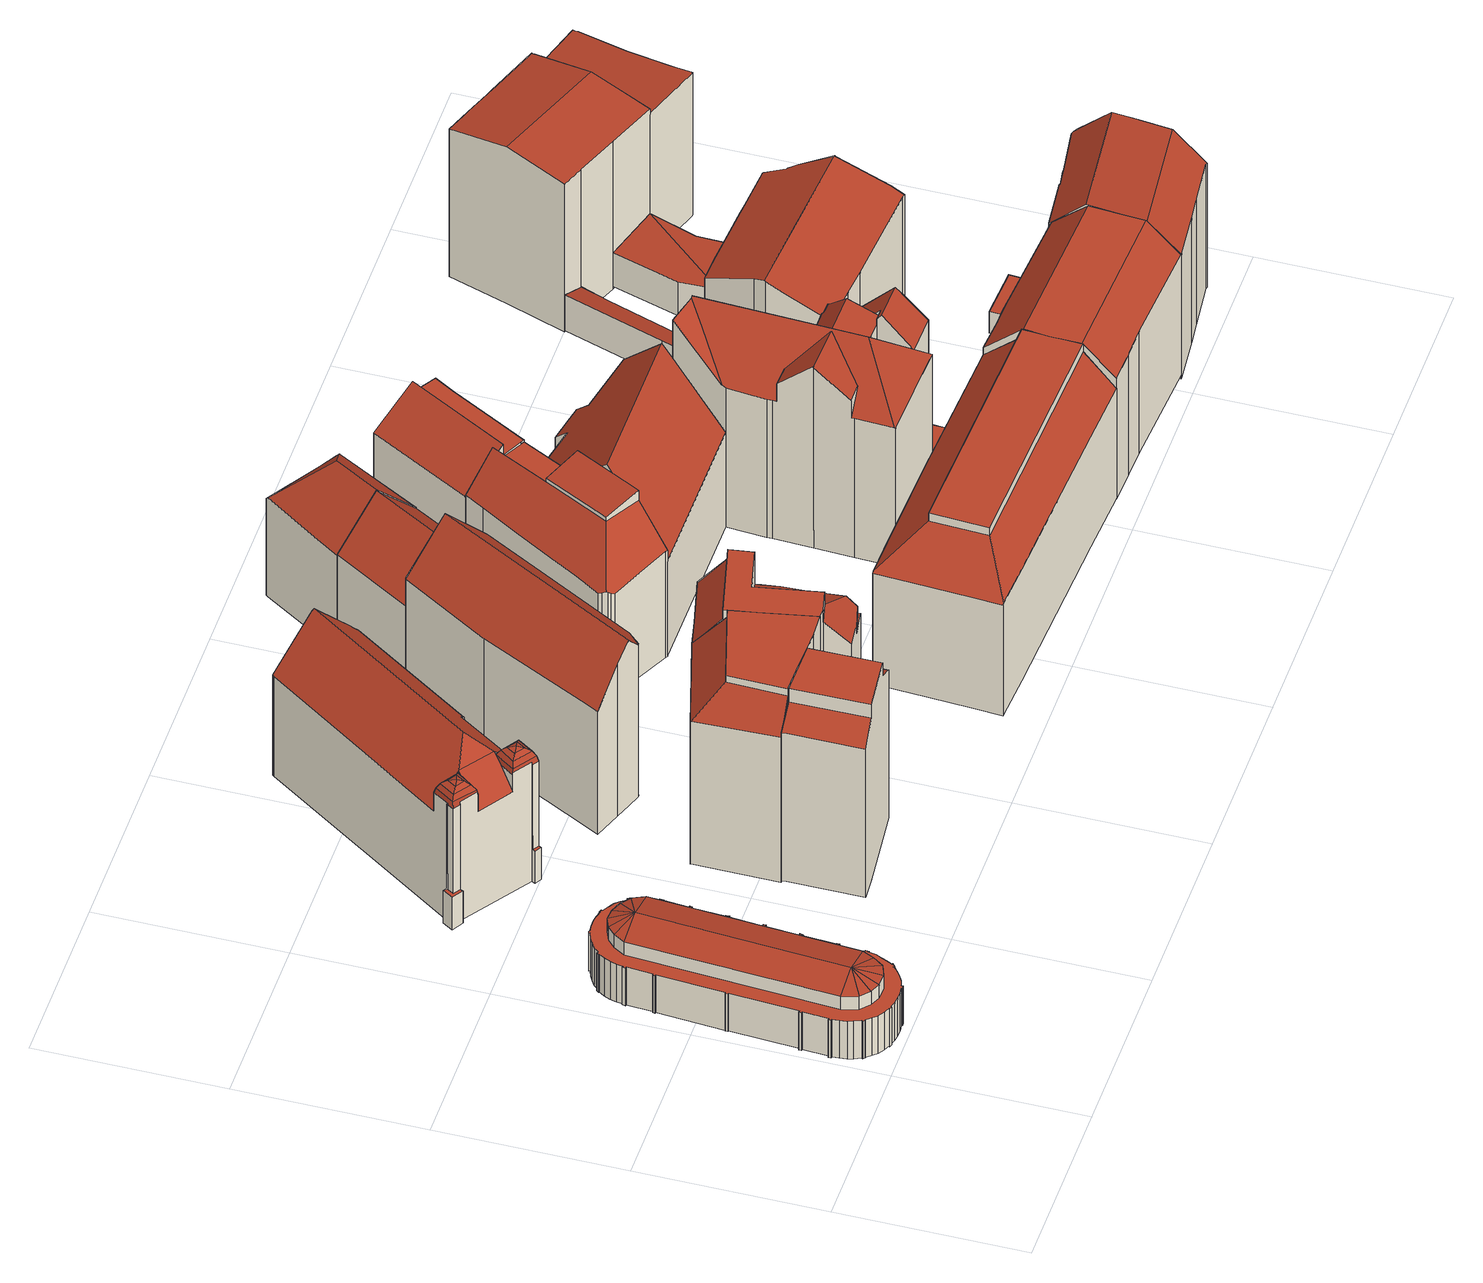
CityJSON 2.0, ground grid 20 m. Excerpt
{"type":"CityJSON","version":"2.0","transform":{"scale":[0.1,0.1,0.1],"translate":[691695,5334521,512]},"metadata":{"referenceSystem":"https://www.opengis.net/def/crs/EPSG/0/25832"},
"CityObjects":{
"building1":{"type":"Building","attributes":{"Gemeindeschluessel":"09162000","HoeheDach":"520.720","HoeheGrund":"513.184","Methode":"2000","NiedrigsteTraufeDesGebaeudes":"518.100","Geometrietyp2DReferenz":"3000","function":"31001_2000","roofType":"3100","measuredHeight":7.54,"storeysAboveGround":1},"geometry":[{"type":"MultiSurface","lod":"2","boundaries":[[[0,1,2]],[[3,4,5,6]],[[7,8,9,10]],[[11,12,13,14]],[[15,16,17]],[[18,19,20,21]],[[22,23,24,25]],[[26,27,28,29]],[[30,31,32,33]],[[34,35,36,37]],[[38,39,40,41]],[[42,43,44,45]],[[46,1,47]],[[41,40,48,49]],[[10,9,50,51]],[[52,53,54,55]],[[56,57,58,59]],[[60,61,62,63]],[[64,65,66,67]],[[55,54,68,69]],[[70,71,72,73]],[[15,74,16]],[[75,76,77,78]],[[59,58,79,80]],[[81,82,83,84]],[[85,86,87,88]],[[89,90,91,92]],[[93,94,95,96]],[[97,98,99,100]],[[101,102,103,104]],[[6,5,105,106]],[[107,108,109,110]],[[111,112,15]],[[113,2,46,114]],[[115,116,117,118]],[[67,66,119,120]],[[118,117,121,122]],[[51,50,123,124]],[[45,44,112,125]],[[88,87,116,115]],[[126,127,128,129]],[[130,131,127,126]],[[132,133,134,135]],[[136,137,138,139]],[[140,111,15,1]],[[141,142,143,144]],[[145,146,1]],[[147,148,149,150]],[[146,151,1]],[[144,143,152,153]],[[106,105,35,34]],[[2,1,46]],[[154,155,156,157]],[[124,123,158,159]],[[160,161,108,107]],[[37,36,31,30]],[[33,32,131,130]],[[162,163,164,165]],[[166,16,74,167]],[[168,111,140,169]],[[135,134,170,171]],[[114,46,47,172]],[[173,174,175,176]],[[15,43,74]],[[104,103,27,26]],[[21,20,76,75]],[[177,0,2,113]],[[29,28,4,3]],[[178,151,146,179]],[[109,180,142,141,181,110]],[[69,68,182,183]],[[184,185,19,18]],[[186,187,86,85]],[[188,189,190,191]],[[192,193,194,195]],[[40,39,196,170,134,133,197,198,199,190,189,83,82,72,71,200,201,149,148,77,76,20,19,185,202,203,121,117,116,87,86,187,204,156,155,205,206,207,138,137,208,209,175,174,210,211,212,213,214,79,58,57,215,216,91,90,13,12,158,123,50,9,8,217,218,182,68,54,53,95,94,219,164,163,194,193,24,23,220,221,62,61,152,143,142,180,109,108,161,128,127,131,32,31,36,35,105,5,4,28,27,103,102,222,119,66,65,223,224,99,98,48],[225,226,166,167,42,45,125,168,169,178,179,227,177,113,114,172]],[[228,220,23,22]],[[229,218,217,230]],[[84,83,189,188]],[[92,91,216,231]],[[183,182,218,229]],[[232,198,197,233]],[[230,217,8,7]],[[234,196,39,38]],[[195,194,163,162]],[[226,17,16,166]],[[235,199,198,232]],[[191,190,199,235]],[[236,200,71,70]],[[237,212,211,238]],[[239,208,137,136]],[[1,15,240,47]],[[233,197,133,132]],[[179,146,145,227]],[[25,24,193,192]],[[241,201,200,236]],[[151,140,1]],[[231,216,215,242]],[[171,170,196,234]],[[100,99,224,243]],[[238,211,210,244]],[[73,72,82,81]],[[15,17,240]],[[245,209,208,239]],[[246,206,205,247]],[[172,47,240,225]],[[80,79,214,248]],[[249,202,185,184]],[[249,250,122,121,203,202]],[[159,158,12,11]],[[251,204,187,186]],[[63,62,221,252]],[[243,224,223,253]],[[247,205,155,154]],[[153,152,61,60]],[[253,223,65,64]],[[157,156,204,251]],[[248,214,213,254]],[[167,74,43,42]],[[242,215,57,56]],[[112,44,15]],[[150,149,201,241]],[[49,48,98,97]],[[165,164,219,255]],[[44,43,15]],[[139,138,207,256]],[[252,221,220,228]],[[227,145,0,177]],[[14,13,90,89]],[[78,77,148,147]],[[255,219,94,93]],[[125,112,111,168]],[[159,11,14,89,92,231,242,56,59,80,248,254,237,238,244,173,176,245,239,136,139,256,246,247,154,157,251,186,85,88,115,118,122,250,249,184,18,21,75,78,147,150,241,236,70,73,81,84,188,191,235,232,233,132,135,171,234,38,41,49,97,100,243,253,64,67,120,257,101,104,26,29,3,6,106,34,37,30,33,130,126,129,160,107,110,181,141,144,153,60,63,252,228,22,25,192,195,162,165,255,93,96,52,55,69,183,229,230,7,10,51,124]],[[256,207,206,246]],[[257,222,102,101]],[[169,140,151,178]],[[225,240,17,226]],[[145,1,0]],[[244,210,174,173]],[[176,175,209,245]],[[53,52,96,95]],[[254,213,212,237]],[[129,128,161,160]],[[120,119,222,257]]],"semantics":{"surfaces":[{"type":"RoofSurface"},{"type":"WallSurface"},{"type":"GroundSurface"}],"values":[0,1,1,1,0,1,1,1,1,1,1,1,0,1,1,1,1,1,1,1,1,0,1,1,1,1,1,1,1,1,1,1,0,1,1,1,1,1,1,1,1,1,1,1,0,1,0,1,0,1,1,0,1,1,1,1,1,1,1,1,1,1,1,0,1,1,1,1,1,1,1,1,1,1,1,0,1,1,1,1,1,1,1,1,1,1,1,1,1,1,1,0,1,1,1,1,0,1,1,1,1,1,0,1,1,1,1,1,1,1,1,1,1,1,1,1,1,1,1,1,0,1,1,1,0,1,1,1,1,1,1,1,2,1,1,1,1,0,1,1,1,1,1,1]}}]},
"building2":{"type":"Building","attributes":{"Gemeindeschluessel":"09162000","HoeheDach":"536.290","HoeheGrund":"513.330","Methode":"2000","NiedrigsteTraufeDesGebaeudes":"532.564","Geometrietyp2DReferenz":"3000","function":"31001_9998","roofType":"1000","measuredHeight":22.96,"storeysAboveGround":6},"geometry":[{"type":"MultiSurface","lod":"2","boundaries":[[[258,259,260,261,262,263,264,265,266,267,268,269]],[[270,271,272,273]],[[274,261,260,259,275,276]],[[276,275,259,258,277,278]],[[279,280,281,282,273,272]],[[264,263,271,270]],[[282,281,283,284,285,286,268,267,266,265,264,270,273]],[[287,288,269,268,286,285]],[[262,261,274,289]],[[285,284,283,281,280,289,274,276,278,287]],[[278,277,258,269,288,287]],[[280,279,272,271,263,262,289]]],"semantics":{"surfaces":[{"type":"WallSurface"},{"type":"RoofSurface"},{"type":"GroundSurface"}],"values":[0,0,1,0,0,0,2,0,0,0,1,1]}}]},
"building3":{"type":"Building","attributes":{"Gemeindeschluessel":"09162000","HoeheDach":"536.220","HoeheGrund":"513.140","Methode":"2000","NiedrigsteTraufeDesGebaeudes":"531.645","Geometrietyp2DReferenz":"3000","function":"31001_9998","roofType":"1000","measuredHeight":23.08},"geometry":[{"type":"MultiSurface","lod":"2","boundaries":[[[290,291,292,293,294,295]],[[296,292,291,297]],[[297,291,290,298]],[[299,300,301,302,303,304,305,306]],[[301,307,308,309,310,302]],[[311,298,290,295,312,299,306]],[[292,296,313,314,309,308,293]],[[312,295,294,307]],[[307,294,293,308]],[[312,307,301,300,299]],[[302,310,309,314,315,303]],[[298,311,306,305,304,303,315,314,313,296,297]]],"semantics":{"surfaces":[{"type":"RoofSurface"},{"type":"WallSurface"},{"type":"GroundSurface"}],"values":[0,1,1,1,0,1,1,1,1,0,1,2]}}]},
"building4":{"type":"Building","attributes":{"Gemeindeschluessel":"09162000","HoeheDach":"531.720","HoeheGrund":"512.950","Methode":"2000","NiedrigsteTraufeDesGebaeudes":"516.160","Geometrietyp2DReferenz":"3000","function":"31001_9998","roofType":"3200","measuredHeight":18.77,"storeysAboveGround":4},"geometry":[{"type":"MultiSurface","lod":"2","boundaries":[[[316,317,318,319]],[[320,321,322,323,324]],[[325,326,327,328]],[[329,330,331,332,333]],[[334,335,336,337,338,339,340]],[[341,342,343,344,345,346]],[[328,327,347]],[[348,349,350]],[[351,352,353]],[[350,349,320,354]],[[355,326,356,357]],[[358,359,355,360]],[[324,323,352,351,361]],[[347,359,358]],[[359,327,326,355]],[[347,327,359]],[[345,344,362]],[[363,364,365,366]],[[367,368,369,370]],[[371,325,360,372]],[[373,343,351,353,374,375,376,377,378,379,380]],[[381,376,375,382]],[[328,347,358]],[[383,378,377,384]],[[369,368,385,381,382]],[[341,386,342]],[[387,388,364,363]],[[335,366,365,389,390,336]],[[391,316,319,392]],[[393,391,392,394]],[[361,343,342]],[[334,340,395,396]],[[397,398,345,362,356,371]],[[372,357,337,336,390,399]],[[360,355,357,372]],[[400,401,402,403,386,341,346,398,397,404]],[[329,333,405,406]],[[407,405,333,332,408]],[[409,395,340,339,410,344,373,380]],[[325,328,358,360]],[[402,318,317,407,408,411,403]],[[362,344,410]],[[357,356,362,410,338,337]],[[349,412,321,320]],[[413,404,397,371,372,399]],[[414,399,390,389]],[[415,379,378,383]],[[416,330,329,406,393,394,401,400,387,363,366,335,334,396,417,415,383,384,418,367,370]],[[387,400,404,413,419,388]],[[343,373,344]],[[419,413,399,414]],[[415,417,409,380,379]],[[388,419,414,389,365,364]],[[345,398,346]],[[371,356,326,325]],[[348,412,349]],[[339,338,410]],[[420,421,350,354]],[[408,332,331,322,321,420]],[[416,370,369,382,375,374]],[[418,385,368,367]],[[354,320,324,411]],[[401,394,392,319,318,402]],[[351,343,361]],[[393,406,405,407,317,316,391]],[[409,417,396,395]],[[353,352,323,322,331,330,416,374]],[[418,384,377,376,381,385]],[[403,411,324,361,342,386]],[[421,412,348]],[[408,420,354,411]],[[420,321,412,421]],[[421,348,350]]],"semantics":{"surfaces":[{"type":"WallSurface"},{"type":"RoofSurface"},{"type":"GroundSurface"}],"values":[0,1,1,0,0,1,1,1,0,1,1,1,1,1,1,1,0,0,0,1,1,0,1,0,1,0,0,0,1,0,0,0,1,1,1,0,0,1,1,1,1,0,1,1,1,0,0,2,0,1,0,0,1,0,1,1,0,1,1,0,0,1,0,0,0,0,0,0,1,1,1,1,1]}}]},
"building5":{"type":"Building","attributes":{"Gemeindeschluessel":"09162000","HoeheDach":"536.220","HoeheGrund":"513.120","Methode":"2000","NiedrigsteTraufeDesGebaeudes":"531.150","Geometrietyp2DReferenz":"3000","function":"31001_9998","roofType":"1000","measuredHeight":23.1,"storeysAboveGround":5},"geometry":[{"type":"MultiSurface","lod":"2","boundaries":[[[422,423,296,292,424,425,426,427,314]],[[428,429,430,431,432,433,434,435]],[[436,437,438,439]],[[440,434,433,441,442,443,444,445,446,447]],[[437,436,448,449,450,451,452,453,431,430,429]],[[428,454,455,456]],[[457,458,445,444]],[[459,460,461,449,448,439,438,462,463]],[[426,425,447,446]],[[297,291,292,296]],[[448,436,439]],[[464,432,431,453]],[[441,433,432,464]],[[463,462,438,437,429,428,456]],[[424,292,291,455,454,465,440,447,425]],[[434,440,465,435]],[[459,463,456,466]],[[435,465,454,428]],[[426,446,445,458,427]],[[466,456,455,291,297]],[[453,452,451,450,449,461,460,459,466,297,296,423,422,314,457,444,443,442,441,464]],[[314,427,458,457]]],"semantics":{"surfaces":[{"type":"WallSurface"},{"type":"RoofSurface"},{"type":"GroundSurface"}],"values":[0,1,0,0,0,0,0,0,0,0,1,0,0,1,1,0,0,0,1,0,2,0]}}]},
"building6":{"type":"Building","attributes":{"Gemeindeschluessel":"09162000","HoeheDach":"534.525","HoeheGrund":"512.910","Methode":"2000","NiedrigsteTraufeDesGebaeudes":"528.568","Geometrietyp2DReferenz":"3000","function":"31001_9998","roofType":"3100","measuredHeight":21.61,"storeysAboveGround":4},"geometry":[{"type":"MultiSurface","lod":"2","boundaries":[[[467,468,469,470,471,472]],[[473,474,475,476,477,472,471,470,478,479,480]],[[476,475,481,482,483,477]],[[481,484,485,486,487,488,482]],[[480,486,485,473]],[[475,474,473,485,484,481]],[[483,482,488,487,489,490,469,468,467]],[[470,469,490,478]],[[490,489,478]],[[477,483,467,472]],[[487,486,480,479,478,489]]],"semantics":{"surfaces":[{"type":"WallSurface"},{"type":"GroundSurface"},{"type":"RoofSurface"}],"values":[0,1,0,2,0,0,2,0,0,0,0]}}]},
"building7":{"type":"Building","attributes":{"Gemeindeschluessel":"09162000","HoeheDach":"530.813","HoeheGrund":"512.930","Methode":"1000","NiedrigsteTraufeDesGebaeudes":"525.366","Geometrietyp2DReferenz":"3000","function":"31001_9998","roofType":"3100","measuredHeight":17.88,"storeysAboveGround":4},"geometry":[{"type":"MultiSurface","lod":"2","boundaries":[[[491,492,493,494,495]],[[494,493,492,496,497,498,499,500]],[[495,494,500,501]],[[478,501,500,499]],[[480,496,492,491]],[[502,480,491,495,501,478]],[[480,502,478,499,498,497,496]]],"semantics":{"surfaces":[{"type":"RoofSurface"},{"type":"WallSurface"},{"type":"GroundSurface"}],"values":[0,1,0,1,1,1,2]}}]},
"building8":{"type":"Building","attributes":{"Gemeindeschluessel":"09162000","HoeheDach":"532.061","HoeheGrund":"512.910","Methode":"2000","NiedrigsteTraufeDesGebaeudes":"526.248","Geometrietyp2DReferenz":"3000","function":"31001_9998","roofType":"2100","measuredHeight":19.15,"storeysAboveGround":4},"geometry":[{"type":"MultiSurface","lod":"2","boundaries":[[[503,504,505,506,507,508,509,510,511,512]],[[513,514,515,516]],[[517,518,519,520,521,522,504,503,523]],[[524,508,507,525]],[[526,527,528,529,530,531,532,533,534,535,536,537,538,524,525,539,513,516]],[[504,540,541,505]],[[511,510,509,508,524,538,537,536]],[[528,521,520,529]],[[542,543,541,540]],[[535,512,511,536]],[[544,506,505,545]],[[522,542,540,504]],[[534,533,523,503,512,535]],[[522,521,528,527,526,516,515,546,543,542]],[[506,544,514,513,539,525,507]],[[546,515,514,544,545]],[[530,529,520,519,518,531]],[[531,518,517,532]],[[532,517,523,533]],[[545,505,541,543,546]]],"semantics":{"surfaces":[{"type":"RoofSurface"},{"type":"WallSurface"},{"type":"GroundSurface"}],"values":[0,1,0,1,2,1,1,1,0,1,1,1,1,1,1,0,1,1,1,1]}}]},
"building9":{"type":"Building","attributes":{"Gemeindeschluessel":"09162000","HoeheDach":"530.753","HoeheGrund":"512.900","Methode":"1000","NiedrigsteTraufeDesGebaeudes":"525.254","Geometrietyp2DReferenz":"3000","function":"31001_9998","roofType":"3200","measuredHeight":17.85,"storeysAboveGround":4},"geometry":[{"type":"MultiSurface","lod":"2","boundaries":[[[547,548,549,550,551,552,553,499]],[[554,555,556,557,558,559,550,549]],[[559,558,560,561,551,550]],[[562,496,563,564,499,553,552,551,561,560,565]],[[496,562,565,557,556,555,566]],[[564,563,496,566,567,568,547,499]],[[560,558,557,565]],[[566,555,554,567]],[[568,567,554,549,548,547]]],"semantics":{"surfaces":[{"type":"WallSurface"},{"type":"RoofSurface"},{"type":"GroundSurface"}],"values":[0,1,0,2,0,0,0,1,1]}}]},
"building10":{"type":"Building","attributes":{"Gemeindeschluessel":"09162000","HoeheDach":"532.600","HoeheGrund":"513.630","Methode":"2000","NiedrigsteTraufeDesGebaeudes":"527.893","Geometrietyp2DReferenz":"3000","function":"31001_9998","roofType":"1000","measuredHeight":18.97,"storeysAboveGround":4},"geometry":[{"type":"MultiSurface","lod":"2","boundaries":[[[569,570,571,572,573,574,575,576]],[[577,578,579,580]],[[581,582,578,577]],[[582,583,584,579,578]],[[585,577,580,586,572,571,570,569]],[[587,588,589,590,591,592,593,594,576,575,574,573,595,596,597,598]],[[599,600,601,602,581,577,585]],[[588,587,598,603,604,584,583]],[[581,602,601,591,590,589,588,583,582]],[[594,593,592,591,601,600,599,585,569,576]],[[580,604,603,605,606,586]],[[586,606,605,597,596,595,573,572]],[[597,605,603,598]],[[580,579,584,604]]],"semantics":{"surfaces":[{"type":"WallSurface"},{"type":"RoofSurface"},{"type":"GroundSurface"}],"values":[0,0,0,1,1,2,1,0,0,0,1,0,0,0]}}]},
"building11":{"type":"Building","attributes":{"Gemeindeschluessel":"09162000","HoeheDach":"532.752","HoeheGrund":"513.000","Methode":"2000","NiedrigsteTraufeDesGebaeudes":"522.465","Geometrietyp2DReferenz":"3000","function":"31001_9998","roofType":"3100","measuredHeight":19.75,"storeysAboveGround":4},"geometry":[{"type":"MultiSurface","lod":"2","boundaries":[[[607,608,609,610,611]],[[608,612,613,614,615,609]],[[612,608,607,616]],[[617,618,619,620,621,622]],[[623,624,625,626]],[[618,627,628,629,630,619]],[[613,612,616,631,632,633,621,620,619,630,629,623,626,634,635,614]],[[609,615,636,637,625,624,628,627,618,617,622,638,610]],[[635,636,615,614]],[[629,628,624,623]],[[611,610,638,622,621,633,632,631]],[[616,607,611,631]],[[635,634,626,625,637,636]]],"semantics":{"surfaces":[{"type":"RoofSurface"},{"type":"WallSurface"},{"type":"GroundSurface"}],"values":[0,1,1,1,1,1,2,0,1,1,1,1,1]}}]},
"building12":{"type":"Building","attributes":{"Gemeindeschluessel":"09162000","HoeheDach":"530.270","HoeheGrund":"512.860","Methode":"2000","NiedrigsteTraufeDesGebaeudes":"526.706","Geometrietyp2DReferenz":"3000","function":"31001_9998","roofType":"2100","measuredHeight":17.41,"storeysAboveGround":4},"geometry":[{"type":"MultiSurface","lod":"2","boundaries":[[[639,640,516,513,641,525,642,643,644,645]],[[646,647,648,649,650]],[[516,651,652,513]],[[650,649,648,643,642,525]],[[640,653,651,516]],[[641,513,652,654,646,650,525]],[[639,655,653,640]],[[645,656,655,639]],[[652,651,653,655,656,657,654]],[[657,647,646,654]],[[647,657,656,645,644,643,648]]],"semantics":{"surfaces":[{"type":"GroundSurface"},{"type":"RoofSurface"},{"type":"WallSurface"}],"values":[0,1,2,2,2,2,2,2,1,2,2]}}]},
"building13":{"type":"Building","attributes":{"Gemeindeschluessel":"09162000","HoeheDach":"515.290","HoeheGrund":"513.038","Methode":"2000","NiedrigsteTraufeDesGebaeudes":"515.290","Geometrietyp2DReferenz":"3000","function":"31001_9998","roofType":"1000","measuredHeight":2.25},"geometry":[{"type":"MultiSurface","lod":"2","boundaries":[[[658,659,660,661]],[[621,662,659,658]],[[663,664,665,666,667,660,659,662]],[[661,660,667,668]],[[629,664,663,619]],[[668,667,666,669]],[[669,666,665,623]],[[621,658,661,668,669,623,629,619]],[[619,663,662,621]],[[623,665,664,629]]],"semantics":{"surfaces":[{"type":"WallSurface"},{"type":"RoofSurface"},{"type":"GroundSurface"}],"values":[0,0,1,0,0,0,0,2,0,0]}}]},
"building14":{"type":"Building","attributes":{"Gemeindeschluessel":"09162000","HoeheDach":"536.750","HoeheGrund":"513.020","Methode":"2000","NiedrigsteTraufeDesGebaeudes":"517.470","Geometrietyp2DReferenz":"3000","function":"31001_9998","roofType":"3200","measuredHeight":23.73,"storeysAboveGround":5},"geometry":[{"type":"MultiSurface","lod":"2","boundaries":[[[670,671,672,673,674,675,676,677,678,616,612,679,680,681,682,683,684,685,686]],[[676,675,687,688,689,690,691]],[[681,692,693,682]],[[672,671,670,694,695,696,697]],[[670,686,698,699,694]],[[700,701,702,703,704]],[[703,705,706]],[[707,708,709,710,702]],[[707,701,700,711,712,693,692,713,714,715,716,717,718,708]],[[717,716,719,720]],[[677,676,691,721,722,723]],[[709,699,698,724,706,705,710]],[[700,704,725,726,727,728,711]],[[729,730,731]],[[679,714,713,680]],[[612,616,732,731,730]],[[733,697,696,734,735]],[[715,729,731,732,736,723,722,737,738,739,688,687,719,716]],[[739,689,688]],[[675,674,720,719,687]],[[680,713,692,681]],[[696,695,708,734]],[[672,697,733,673]],[[674,673,733,735,718,717,720]],[[679,612,730,729,715,714]],[[738,690,689,739]],[[707,702,701]],[[711,728,712]],[[703,706,740,741,725,704]],[[683,727,726,684]],[[678,736,732,616]],[[686,685,741,740,724,698]],[[694,699,709,708,695]],[[734,708,718,735]],[[677,723,736,678]],[[722,721,737]],[[738,737,721,691,690]],[[702,710,705,703]],[[724,740,706]],[[685,684,726,725,741]],[[683,682,693,712,728,727]]],"semantics":{"surfaces":[{"type":"GroundSurface"},{"type":"WallSurface"},{"type":"RoofSurface"}],"values":[0,1,1,1,1,2,1,1,2,2,1,2,2,2,1,1,2,2,1,1,1,1,1,1,1,2,1,1,2,1,1,1,2,1,1,1,2,1,1,1,1]}}]},
"building15":{"type":"Building","attributes":{"Gemeindeschluessel":"09162000","HoeheDach":"522.760","HoeheGrund":"513.060","Methode":"1000","NiedrigsteTraufeDesGebaeudes":"514.875","Geometrietyp2DReferenz":"3000","function":"31001_2000","roofType":"1000","measuredHeight":9.7},"geometry":[{"type":"MultiSurface","lod":"2","boundaries":[[[742,743,744,745]],[[746,747,748,749]],[[750,751,752,753,754]],[[755,756,757,758,759,751,750]],[[751,759,760,752]],[[761,762,746,749,763,764,760,759,758,757,765,766]],[[755,750,754]],[[767,745,744,768]],[[749,748,754,763]],[[743,766,765,757,756,768,744]],[[766,743,742,761]],[[762,761,742,745,767,747,746]],[[748,747,767,768,756,755,754]],[[754,753,752,760,764,763]]],"semantics":{"surfaces":[{"type":"RoofSurface"},{"type":"WallSurface"},{"type":"GroundSurface"}],"values":[0,1,0,1,1,2,1,1,1,1,1,1,0,1]}}]},
"building16":{"type":"Building","attributes":{"Gemeindeschluessel":"09162000","HoeheDach":"532.700","HoeheGrund":"513.480","Methode":"2000","NiedrigsteTraufeDesGebaeudes":"529.068","Geometrietyp2DReferenz":"3000","function":"31001_9998","roofType":"9999","measuredHeight":19.22,"storeysAboveGround":4},"geometry":[{"type":"MultiSurface","lod":"2","boundaries":[[[769,770,771,772,773,774]],[[771,775,776,777,778,779,780,772]],[[781,782,783,784]],[[774,773,583,785,786,787]],[[775,771,770,788]],[[789,790,779,778]],[[788,770,769,791]],[[772,780,792,583,773]],[[583,792,793,782,781,794,795,785]],[[780,779,790,796,783,782,793,792]],[[777,776,775,788,791,787,786,785,795,794,781,784,797,789,778]],[[796,790,789,797,784,783]],[[791,769,774,787]]],"semantics":{"surfaces":[{"type":"RoofSurface"},{"type":"WallSurface"},{"type":"GroundSurface"}],"values":[0,1,1,1,1,1,1,0,1,0,2,1,1]}}]},
"building17":{"type":"Building","attributes":{"Gemeindeschluessel":"09162000","HoeheDach":"531.786","HoeheGrund":"512.900","Methode":"1000","NiedrigsteTraufeDesGebaeudes":"528.248","Geometrietyp2DReferenz":"3000","function":"31001_9998","roofType":"3100","measuredHeight":18.89},"geometry":[{"type":"MultiSurface","lod":"2","boundaries":[[[798,799,800,801,802,803,804,805]],[[800,799,806,807]],[[805,804,808,809,810,811,812,813,814,815,816,817,818,819]],[[807,820,821,822,823,824,825,826,827,828,829,830,831,832,833,834,835,836,837,838,803,802,801,800]],[[836,810,809,837]],[[829,817,816,830]],[[813,812,834,833,832,814]],[[839,819,818,828,827,826]],[[840,841,842,843,806,799,798,805,819,839,844,845]],[[828,818,817,829]],[[838,808,804,803]],[[820,843,842,821]],[[836,835,834,812,811,810]],[[815,814,832,831,830,816]],[[845,844,839,826,825,824]],[[837,809,808,838]],[[821,842,841,822]],[[823,822,841,840,845,824]],[[807,806,843,820]]],"semantics":{"surfaces":[{"type":"WallSurface"},{"type":"RoofSurface"},{"type":"GroundSurface"}],"values":[0,0,1,2,0,0,0,0,1,0,0,0,0,0,0,0,0,0,0]}}]},
"building18":{"type":"Building","attributes":{"Gemeindeschluessel":"09162000","HoeheDach":"517.546","HoeheGrund":"512.860","Methode":"1000","NiedrigsteTraufeDesGebaeudes":"516.559","Geometrietyp2DReferenz":"3000","function":"31001_2000","roofType":"2100","measuredHeight":4.69},"geometry":[{"type":"MultiSurface","lod":"2","boundaries":[[[846,847,848,849,850,851]],[[852,830,829,853,850,849,848]],[[829,854,855,853]],[[853,855,851,850]],[[856,857,847,846,851,855,854]],[[830,852,848,847,857,856]],[[830,856,854,829]]],"semantics":{"surfaces":[{"type":"WallSurface"},{"type":"GroundSurface"},{"type":"RoofSurface"}],"values":[0,1,0,0,2,0,0]}}]},
"building19":{"type":"Building","attributes":{"Gemeindeschluessel":"09162000","HoeheDach":"532.780","HoeheGrund":"513.030","Methode":"2000","NiedrigsteTraufeDesGebaeudes":"515.808","Geometrietyp2DReferenz":"3000","function":"31001_9998","roofType":"1000","measuredHeight":19.75,"storeysAboveGround":5},"geometry":[{"type":"MultiSurface","lod":"2","boundaries":[[[858,859,860,861]],[[862,863,864,865]],[[866,867,861,860,868,869,870]],[[771,871,872,779,873,874,875,876]],[[877,878,771,876]],[[879,880,865,864,881,882]],[[870,883,884,885,886,866]],[[878,887,888,889,890,891,871,771]],[[892,882,881,864,863,884,883,870,869,893,779,872]],[[779,893,894,859,858,895,873]],[[868,860,859,894]],[[890,896,897,898,899,891]],[[900,888,887,901]],[[891,899,892,872,871]],[[894,893,869,868]],[[896,890,889,902]],[[898,903,879,882,892,899]],[[901,887,878,877]],[[902,889,888,900]],[[885,884,863,862]],[[880,879,903,898,897,896,902,900,901,877,876,875,874,873,895,858,861,867,866,886,885,862,865]]],"semantics":{"surfaces":[{"type":"WallSurface"},{"type":"RoofSurface"},{"type":"GroundSurface"}],"values":[0,0,0,0,0,0,0,1,1,0,1,0,0,1,0,0,0,0,0,0,2]}}]},
"building20":{"type":"Building","attributes":{"Gemeindeschluessel":"09162000","HoeheDach":"518.281","HoeheGrund":"512.970","Methode":"1000","NiedrigsteTraufeDesGebaeudes":"517.385","Geometrietyp2DReferenz":"3000","function":"31001_2000","roofType":"1000","measuredHeight":5.31},"geometry":[{"type":"MultiSurface","lod":"2","boundaries":[[[904,905,906,907]],[[908,909,905,904,910,911]],[[912,913,908,911]],[[914,915,913,912]],[[914,916,917,915]],[[913,915,917,909,908]],[[914,912,911,910,904,907,916]],[[917,906,905,909]],[[907,906,917,916]]],"semantics":{"surfaces":[{"type":"WallSurface"},{"type":"RoofSurface"},{"type":"GroundSurface"}],"values":[0,0,0,0,0,1,2,1,0]}}]},
"building21":{"type":"Building","attributes":{"Gemeindeschluessel":"09162000","HoeheDach":"533.120","HoeheGrund":"512.730","Methode":"1000","NiedrigsteTraufeDesGebaeudes":"531.858","Geometrietyp2DReferenz":"3000","function":"31001_9998","roofType":"3100","measuredHeight":20.39},"geometry":[{"type":"MultiSurface","lod":"2","boundaries":[[[918,919,920,921]],[[922,923,924,925]],[[926,927,919,918,928,929]],[[925,924,930,931]],[[932,933,934,935]],[[936,932,935,937,922,925,931,929,928,918,921,938,939,940,941]],[[940,942,943,941]],[[921,920,944,938]],[[932,936,941,943,945,933]],[[930,924,923,946,927,926]],[[946,934,933,945,943,942,947,944,920,919,927]],[[922,937,935,934,946,923]],[[931,930,926,929]],[[947,942,940,939,938,944]]],"semantics":{"surfaces":[{"type":"WallSurface"},{"type":"GroundSurface"},{"type":"RoofSurface"}],"values":[0,0,0,0,0,1,0,0,0,2,2,0,0,0]}}]},
"building22":{"type":"Building","attributes":{"Gemeindeschluessel":"09162000","HoeheDach":"531.347","HoeheGrund":"512.670","Methode":"1000","NiedrigsteTraufeDesGebaeudes":"529.888","Geometrietyp2DReferenz":"3000","function":"31001_9998","roofType":"1000","measuredHeight":18.68},"geometry":[{"type":"MultiSurface","lod":"2","boundaries":[[[948,949,950,951,952,953,954,922,935,932,955,956]],[[957,958,956,955,932,959]],[[960,961,962,963,964,965,966,958,957,959,967,968]],[[949,965,964,950]],[[950,964,963,951]],[[949,948,956,958,966,965]],[[922,968,967,935]],[[953,952,951,963,962,961]],[[935,967,959,932]],[[954,953,961,960,968,922]]],"semantics":{"surfaces":[{"type":"GroundSurface"},{"type":"WallSurface"},{"type":"RoofSurface"}],"values":[0,1,2,1,1,1,1,1,1,1]}}]}
},
"vertices":[
[46,26,78],[53,56,87],[35,31,78],[15,243,12],[15,243,61],[16,243,61],[16,243,12],[116,281,12],[116,281,61],[118,274,61],[118,274,12],[118,264,12],[118,264,61],[116,237,61],[116,237,12],[67,276,87],[50,297,78],[41,289,78],[75,13,12],[75,13,61],[69,11,61],[69,11,12],[64,319,12],[64,319,61],[71,319,61],[71,319,12],[16,240,12],[16,240,61],[14,240,61],[14,240,12],[18,273,12],[18,273,61],[19,280,61],[19,280,12],[16,270,12],[16,270,61],[17,274,61],[17,274,12],[5,54,12],[5,54,61],[4,61,61],[4,61,12],[73,301,61],[73,301,78],[85,296,78],[85,296,61],[25,40,78],[20,57,78],[3,61,61],[3,61,12],[118,267,61],[118,267,12],[105,302,12],[105,302,61],[109,296,61],[109,296,12],[115,200,12],[115,200,61],[115,196,61],[115,196,12],[54,317,12],[54,317,61],[53,318,61],[53,318,12],[5,94,12],[5,94,61],[7,94,61],[7,94,12],[111,297,61],[111,297,12],[38,12,12],[38,12,61],[37,11,61],[37,11,12],[61,302,78],[69,9,12],[69,9,61],[66,9,61],[66,9,12],[114,196,61],[114,196,12],[34,12,12],[34,12,61],[35,13,61],[35,13,12],[98,34,12],[98,34,61],[95,28,61],[95,28,12],[118,237,12],[118,237,61],[117,234,61],[117,234,12],[94,311,12],[94,311,61],[100,307,61],[100,307,12],[3,64,12],[3,64,61],[5,64,61],[5,64,12],[10,169,12],[10,169,61],[11,169,61],[11,169,12],[18,270,61],[18,270,12],[29,303,12],[29,303,61],[30,302,61],[30,302,12],[101,275,78],[95,288,78],[35,31,61],[25,40,61],[96,28,12],[96,28,61],[93,25,61],[93,25,12],[11,166,61],[11,166,12],[92,26,61],[92,26,12],[119,267,61],[119,267,12],[95,288,61],[24,294,12],[24,294,61],[28,300,61],[28,300,12],[21,287,12],[21,287,61],[10,32,12],[10,32,61],[11,33,61],[11,33,12],[108,87,12],[108,87,61],[108,84,61],[108,84,12],[87,55,78],[35,307,12],[35,307,61],[41,311,61],[41,311,12],[60,26,78],[73,31,78],[65,10,12],[65,10,61],[58,9,61],[58,9,12],[81,42,78],[47,314,61],[47,314,12],[106,54,12],[106,54,61],[105,55,61],[105,55,12],[119,263,61],[119,263,12],[27,300,12],[27,300,61],[85,317,12],[85,317,61],[88,316,61],[88,316,12],[50,297,61],[61,302,61],[101,275,61],[87,55,61],[8,40,61],[8,40,12],[20,57,61],[111,125,12],[111,125,61],[110,121,61],[110,121,12],[46,26,61],[81,42,61],[73,31,61],[31,302,61],[31,302,12],[112,295,61],[112,295,12],[82,17,12],[82,17,61],[101,41,12],[101,41,61],[28,16,12],[28,16,61],[22,20,61],[22,20,12],[78,318,12],[78,318,61],[85,316,61],[85,316,12],[6,46,61],[12,30,61],[13,30,61],[17,25,61],[44,10,61],[51,9,61],[87,21,61],[91,24,61],[104,47,61],[106,58,61],[105,58,61],[106,84,61],[107,87,61],[109,122,61],[109,125,61],[111,159,61],[113,159,61],[113,162,61],[111,162,61],[114,200,61],[116,234,61],[114,288,61],[111,294,61],[87,315,61],[57,318,61],[56,319,61],[10,166,61],[5,91,61],[6,91,61],[34,277,61],[41,289,61],[60,26,61],[57,318,12],[111,294,12],[114,288,12],[116,234,12],[13,30,12],[12,30,12],[6,46,12],[17,25,12],[44,10,12],[113,159,12],[111,159,12],[107,87,12],[34,277,78],[51,9,12],[114,200,12],[6,91,12],[109,125,12],[109,122,12],[105,58,12],[106,58,12],[111,162,12],[87,21,12],[91,24,12],[104,47,12],[56,319,12],[5,91,12],[113,162,12],[87,315,12],[106,84,12],[10,166,12],
[250,178,225],[250,178,243],[276,178,243],[309,177,243],[309,177,225],[330,177,212],[330,177,13],[309,177,13],[276,178,13],[250,178,13],[226,178,13],[226,178,206],[333,135,13],[333,135,210],[339,135,206],[339,135,13],[310,102,243],[250,175,243],[251,96,243],[250,175,225],[251,96,225],[340,123,206],[340,105,206],[340,105,13],[340,123,13],[310,102,13],[251,96,13],[227,94,13],[227,173,13],[227,94,206],[227,173,206],[310,102,225],
[330,177,242],[356,178,242],[344,238,242],[339,266,242],[251,241,242],[250,178,242],[344,238,11],[356,178,11],[330,177,11],[226,178,200],[226,234,198],[226,268,197],[226,269,196],[226,269,11],[226,268,11],[226,234,11],[226,178,11],[251,241,233],[339,266,233],[332,299,196],[251,276,196],[250,178,11],[250,178,233],[339,266,11],[332,299,11],[251,276,11],
[166,402,52],[166,402,162],[160,406,162],[160,406,52],[158,437,175],[176,425,175],[179,425,170],[180,426,169],[157,442,169],[103,450,175],[115,467,175],[108,466,179],[102,457,179],[171,409,10],[170,410,10],[170,410,170],[170,410,169],[171,409,163],[230,685,10],[84,468,10],[84,468,163],[95,485,163],[95,485,162],[95,485,139],[230,685,140],[141,420,140],[151,435,162],[156,443,173],[121,468,173],[115,460,162],[105,444,140],[100,464,181],[161,423,181],[159,431,179],[153,422,179],[165,437,162],[180,427,162],[180,427,141],[146,421,175],[96,479,175],[119,467,169],[95,483,169],[92,463,179],[98,472,179],[85,462,175],[156,443,162],[121,468,162],[73,460,10],[73,460,52],[80,471,52],[80,471,10],[257,480,10],[257,480,42],[255,478,42],[255,478,10],[104,445,169],[81,462,169],[149,472,197],[225,498,143],[229,495,139],[317,627,139],[311,631,147],[313,633,146],[277,656,193],[274,658,197],[317,627,42],[229,495,42],[313,633,10],[311,631,10],[336,614,42],[141,420,162],[85,453,10],[85,453,52],[84,469,52],[84,469,162],[165,399,52],[158,403,52],[165,399,10],[158,403,10],[232,687,140],[232,687,10],[105,445,165],[105,444,162],[79,461,162],[87,457,10],[160,407,10],[160,407,165],[141,420,165],[87,457,165],[167,403,163],[167,403,10],[166,402,163],[166,404,169],[273,660,195],[112,473,162],[142,420,169],[169,424,179],[86,456,162],[79,461,52],[277,656,10],[225,498,10],[273,660,10],[336,614,10],[86,456,52],[165,408,175],[163,415,179],
[338,270,11],[343,245,11],[343,245,242],[338,270,242],[338,270,230],[332,299,195],[390,184,226],[425,173,209],[426,193,206],[426,200,205],[429,240,200],[426,258,200],[425,264,200],[377,253,226],[424,161,191],[424,161,199],[396,154,199],[396,154,191],[425,264,242],[426,258,11],[425,264,11],[421,290,11],[417,319,11],[417,319,195],[421,290,230],[421,290,242],[424,158,191],[424,158,11],[424,161,11],[425,173,11],[426,193,11],[426,200,11],[390,184,242],[366,178,242],[366,178,226],[363,306,11],[363,306,194],[370,151,11],[394,154,11],[396,154,11],[394,154,199],[370,151,201],[429,240,11],[377,253,242],[366,178,11],
[242,366,169],[249,379,169],[312,500,166],[312,500,9],[249,379,9],[242,366,9],[360,370,9],[305,344,9],[304,344,9],[289,349,9],[273,355,9],[368,595,9],[409,568,9],[454,540,9],[304,344,207],[289,349,225],[273,355,207],[305,344,207],[360,370,166],[454,540,166],[409,568,225],[291,353,225],[368,595,170],[368,595,169],
[454,540,134],[502,625,134],[479,640,163],[459,652,188],[411,567,188],[502,625,9],[479,640,9],[459,652,9],[417,678,9],[417,678,135],[368,595,134],[411,567,9],
[428,413,147],[481,429,188],[517,500,188],[549,563,188],[517,580,150],[506,560,149],[483,519,147],[444,448,144],[428,421,143],[428,417,145],[583,545,9],[583,545,167],[587,543,167],[587,543,9],[431,409,144],[434,406,142],[462,393,144],[499,375,147],[501,374,147],[518,408,188],[429,412,146],[506,560,9],[517,580,9],[555,480,9],[518,408,9],[501,374,9],[499,375,9],[462,393,9],[434,406,9],[431,409,9],[429,412,9],[428,413,9],[428,417,9],[428,421,9],[444,448,9],[483,519,9],[549,563,9],[481,429,193],[517,500,193],[518,408,201],[555,480,201],[549,563,167],[517,500,167],[555,480,167],
[417,678,133],[433,703,134],[471,763,138],[473,766,135],[473,766,9],[471,763,9],[433,703,9],[488,700,188],[553,717,135],[553,717,134],[554,717,134],[551,719,134],[532,730,134],[551,719,9],[532,730,9],[553,717,9],[460,651,9],[418,677,9],[554,717,9],[502,625,135],[460,651,188],[418,677,134],
[506,41,160],[508,73,160],[511,135,160],[513,173,160],[513,173,16],[511,135,16],[508,73,16],[506,41,16],[559,70,196],[559,70,206],[562,132,206],[562,132,196],[832,59,196],[832,59,206],[833,93,206],[835,121,206],[508,41,161],[515,173,161],[835,121,16],[833,93,16],[832,59,16],[830,26,16],[830,25,16],[757,29,16],[558,38,16],[508,41,16],[515,173,16],[564,172,16],[683,168,16],[836,160,16],[558,38,161],[757,29,159],[830,25,159],[830,26,159],[836,160,161],[835,121,196],[683,168,160],[564,172,161],
[690,373,133],[711,432,195],[715,444,208],[537,445,208],[501,374,133],[711,432,10],[715,444,10],[729,486,10],[729,486,163],[690,373,10],[647,519,130],[649,518,130],[649,518,10],[647,519,10],[587,543,10],[587,543,105],[675,524,10],[675,524,124],[685,520,128],[685,520,10],[649,519,130],[654,532,116],[654,532,10],[649,519,10],[501,374,10],[537,445,10],[575,519,10],[684,518,10],[679,506,10],[679,506,143],[684,518,130],[575,519,130],
[633,627,9],[608,581,9],[561,556,9],[518,582,9],[578,690,9],[621,664,9],[646,649,9],[561,556,183],[621,664,183],[578,690,147],[518,582,147],[517,580,147],[587,543,169],[583,545,169],[608,581,169],[561,556,169],[633,627,169],[646,649,169],[621,664,169],
[608,581,10],[608,581,33],[650,565,33],[650,565,10],[587,543,33],[649,518,33],[654,532,33],[675,524,33],[685,550,33],[649,563,33],[649,563,10],[685,550,10],
[838,239,10],[838,218,10],[837,197,10],[796,198,10],[683,201,10],[684,243,10],[686,284,10],[687,325,10],[687,331,10],[747,423,10],[789,409,10],[779,381,10],[797,367,10],[797,307,10],[807,306,10],[808,281,10],[839,281,10],[684,243,191],[684,246,191],[684,246,213],[685,284,246],[686,284,246],[779,381,212],[797,367,193],[838,239,215],[838,215,190],[838,215,55],[837,197,55],[839,281,190],[838,248,224],[745,283,243],[776,255,210],[796,254,210],[809,254,210],[790,282,243],[809,254,218],[809,262,210],[796,254,190],[794,216,189],[796,249,224],[796,254,218],[778,309,210],[797,309,191],[789,409,203],[747,423,246],[746,423,248],[739,245,248],[793,198,190],[794,198,189],[683,202,191],[683,201,190],[687,321,213],[687,321,190],[687,325,190],[810,281,190],[807,304,215],[807,306,214],[797,307,212],[797,309,210],[745,423,246],[711,432,245],[691,377,193],[690,373,191],[796,198,55],[794,216,55],[794,198,55],[687,331,190],[709,320,213],[740,282,246],[706,246,213],[810,281,210],[808,281,213],
[729,486,108],[734,500,108],[694,516,108],[688,502,108],[679,506,11],[679,506,29],[685,520,29],[685,520,11],[694,517,32],[705,543,32],[685,550,29],[680,538,29],[675,524,29],[694,517,29],[693,516,29],[693,516,11],[694,517,11],[705,543,11],[685,550,11],[729,486,11],[688,502,11],[675,524,11],[680,538,11],[694,516,11],[734,500,11],[688,502,29],[694,516,29],
[866,24,172],[898,23,173],[1014,16,172],[1015,51,206],[832,60,206],[830,25,172],[1014,16,15],[1015,51,15],[1018,110,15],[1020,147,15],[1020,147,174],[1018,110,207],[836,160,15],[836,160,171],[875,157,171],[875,157,15],[833,93,15],[832,60,15],[830,25,15],[898,23,15],[907,156,15],[907,156,171],[866,24,15],[835,119,207],[836,159,171],[836,159,15],[835,119,15],[890,157,171],[890,157,15],
[1025,364,197],[1029,310,170],[1029,310,9],[1025,364,9],[1025,365,9],[1022,400,9],[1022,400,180],[1025,365,198],[1028,296,163],[1028,296,9],[1021,404,178],[1019,410,175],[1019,411,174],[1019,434,163],[1019,435,162],[970,438,163],[959,439,163],[917,442,163],[886,444,163],[861,445,163],[842,390,193],[838,379,198],[1023,297,9],[911,305,9],[881,308,9],[841,311,9],[837,311,9],[837,360,9],[837,377,9],[838,379,9],[842,390,9],[861,445,9],[886,444,9],[917,442,9],[959,439,9],[970,438,9],[1019,435,9],[1019,434,9],[1019,411,9],[1019,410,9],[1021,404,9],[837,377,197],[841,311,163],[881,308,163],[911,305,163],[1023,297,163],[837,360,188],[837,311,163],
[935,591,46],[936,591,46],[936,591,9],[935,591,9],[911,600,9],[911,600,55],[925,561,9],[876,492,9],[861,445,55],[876,492,55],[886,444,46],[925,561,46],
[1023,210,10],[1023,210,38],[1078,207,38],[1078,207,10],[1149,166,10],[1149,166,169],[1151,166,169],[1151,166,10],[1075,155,10],[1075,156,10],[1075,156,38],[1075,156,172],[1075,155,172],[1015,50,205],[1018,112,208],[1020,147,10],[1018,112,10],[1015,50,10],[1014,16,10],[1016,16,10],[1016,16,172],[1151,160,10],[1151,164,10],[1151,164,172],[1151,160,176],[1093,158,172],[1097,158,171],[1097,158,10],[1093,158,10],[1066,21,172],[1091,24,172],[1142,30,172],[1144,29,172],[1146,64,205],[1149,126,208],[1020,150,172],[1020,150,38],[1020,150,10],[1144,29,10],[1146,64,10],[1148,99,10],[1148,99,207],[1091,24,10],[1066,21,10],[1142,30,10],[1149,126,10],
[961,502,10],[961,502,54],[982,573,54],[982,573,10],[959,439,55],[960,461,56],[960,461,10],[959,439,10],[1019,435,10],[1019,435,61],[1020,502,10],[1020,502,61],[1036,552,10],[1036,552,63],
[954,728,7],[954,728,199],[973,721,199],[973,721,7],[1036,552,7],[1036,552,199],[982,573,199],[982,573,7],[911,600,199],[933,664,211],[933,664,7],[911,600,7],[936,591,199],[936,591,7],[1078,680,7],[1078,680,199],[1059,621,210],[1059,621,7],[1078,682,7],[1057,617,7],[982,718,7],[1011,707,7],[1017,705,7],[1079,683,7],[1017,705,199],[1079,683,199],[982,718,199],[1078,682,199],[1057,617,211],[1011,707,199],
[1141,659,7],[1140,655,7],[1121,601,7],[1108,553,7],[1107,548,7],[1103,530,7],[1101,530,7],[1097,674,7],[1142,661,7],[1097,674,179],[1142,661,179],[1078,680,179],[1101,530,193],[1103,530,193],[1107,548,191],[1108,553,191],[1121,601,186],[1140,655,180],[1141,659,179],[1059,621,186],[1036,552,193]
]}
